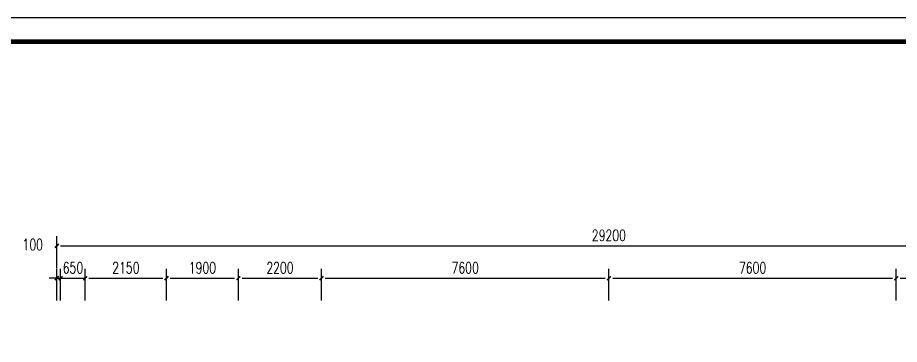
# Model space of a CAD drawing. Extents: x -1988865 to -1884162, y -260022 to -208037.
# Drawn here: x -1976892 to -1953573, y -230869 to -222226 of the extents above; entities that cross this region are included whole.
import ezdxf

# ---------------------------------------------------------------- set-up
doc = ezdxf.new("R2010")
doc.units = 0
doc.header["$LTSCALE"] = 1000
doc.header["$MEASUREMENT"] = 0
for name, color, linetype in [('hordor_标准图框', 7, 'Continuous'), ('PUB_DIM', 3, 'Continuous'), ('tk', 121, 'Continuous'), ('VHSoft_boundary', 7, 'Continuous')]:
    doc.layers.add(name, color=color, linetype=linetype)
doc.styles.add('_TCH_DIM_T3', font='SIMPLEX', dxfattribs={"width": 0.705882, "bigfont": 'GBCBIG'})
doc.dimstyles.new('_TCH_ARCH&&100', dxfattribs={"dimtxt": 297.5, "dimasz": 100, "dimexe": 250, "dimexo": 300, "dimgap": 126.25, "dimtad": 1, "dimdec": 0, "dimzin": 0, "dimdsep": 46, "dimtxsty": '_TCH_DIM_T3', "dimblk": '0912-_ArchTick', "dimcen": 0.09, "dimclrt": 7, "dimazin": 2, "dimtfac": 1, "dimtdec": 0, "dimtix": 1, "dimtmove": 2, "dimatfit": 3, "dimfxl": 1, "dimtolj": 1, "dimtzin": 0, "dimarcsym": 0})

# ---------------------------------------------------------------- blocks, each defined once
blk = doc.blocks.new('0912-0911-sdgrtyrty')
at = {"layer": 'hordor_标准图框'}
blk.add_line((-149343, -1380842), (270657, -1380842), dxfattribs=at)
at = {"layer": 'hordor_标准图框', "linetype": 'Continuous', "ltscale": 1.4, "const_width": 1000}
blk.add_lwpolyline([(-124343, -1386328), (-124343, -1672842), (265657, -1672842), (265657, -1385842), (-124842, -1385842)], dxfattribs=at)
at = {"layer": 'VHSoft_boundary'}
blk.add_lwpolyline([(-149343, -1380842), (270657, -1380842), (270657, -1677842), (-149343, -1677842)], close=True, dxfattribs=at)
blk = doc.blocks.new('0912-0911-vbmhf')
at = {"layer": 'tk', "color": 0, "xscale": 0.0999999971622562, "yscale": 0.0999999971622562, "zscale": 0.0999999971622562}
blk.add_blockref('0912-0911-sdgrtyrty', (102354, 264793), dxfattribs=at)
blk = doc.blocks.new('0912-_ArchTick')
at = {"color": 0, "linetype": 'ByBlock', "const_width": 0.4}
blk.add_lwpolyline([(-0.5, -0.5), (0.5, 0.5)], dxfattribs=at)
blk = doc.blocks.new('*D58')
at = {"layer": 'Defpoints', "color": 0, "transparency": 16777216}
for p in [(-1946655, -228261), (-1975855, -229155), (-1946655, -229155)]:
    blk.add_point(p, dxfattribs=at)
at = {"layer": 'PUB_DIM', "color": 0, "lineweight": -2, "transparency": 16777216}
for p, q in [((-1975855, -228855), (-1975855, -228011)), ((-1946655, -228855), (-1946655, -228011)), ((-1975755, -228261), (-1946755, -228261))]:
    blk.add_line(p, q, dxfattribs=at)
at = {"layer": 'PUB_DIM', "color": 0, "lineweight": -2, "transparency": 16777216, "xscale": 100, "yscale": 100, "zscale": 100, "rotation": 180}
blk.add_blockref('0912-_ArchTick', (-1975855, -228261), dxfattribs=at)
at = {"layer": 'PUB_DIM', "color": 0, "lineweight": -2, "transparency": 16777216, "xscale": 100, "yscale": 100, "zscale": 100}
blk.add_blockref('0912-_ArchTick', (-1946655, -228261), dxfattribs=at)
at = {"layer": 'PUB_DIM', "color": 7, "transparency": 16777216, "insert": (-1961255, -227986), "char_height": 297.5, "attachment_point": 5, "style": '_TCH_DIM_T3'}
blk.add_mtext('\\A1;29200', dxfattribs=at)
blk = doc.blocks.new('*D68')
at = {"layer": 'Defpoints', "color": 0, "transparency": 16777216}
for p in [(-1975755, -229119), (-1975855, -230012), (-1975755, -230012)]:
    blk.add_point(p, dxfattribs=at)
at = {"layer": 'PUB_DIM', "color": 0, "lineweight": -2, "transparency": 16777216}
for p, q in [((-1975855, -229712), (-1975855, -228869)), ((-1975755, -229712), (-1975755, -228869)), ((-1975955, -229119), (-1976055, -229119)), ((-1975855, -229119), (-1975755, -229119)), ((-1975655, -229119), (-1975555, -229119))]:
    blk.add_line(p, q, dxfattribs=at)
at = {"layer": 'PUB_DIM', "color": 0, "lineweight": -2, "transparency": 16777216, "xscale": 100, "yscale": 100, "zscale": 100}
blk.add_blockref('0912-_ArchTick', (-1975855, -229119), dxfattribs=at)
at = {"layer": 'PUB_DIM', "color": 0, "lineweight": -2, "transparency": 16777216, "xscale": 100, "yscale": 100, "zscale": 100, "rotation": 180}
blk.add_blockref('0912-_ArchTick', (-1975755, -229119), dxfattribs=at)
at = {"layer": 'PUB_DIM', "color": 7, "transparency": 16777216, "insert": (-1976491, -228230), "char_height": 297.5, "attachment_point": 5, "style": '_TCH_DIM_T3'}
blk.add_mtext('\\A1;100', dxfattribs=at)
blk = doc.blocks.new('*D69')
at = {"layer": 'Defpoints', "color": 0, "transparency": 16777216}
for p in [(-1975105, -229119), (-1975755, -230012), (-1975105, -230012)]:
    blk.add_point(p, dxfattribs=at)
at = {"layer": 'PUB_DIM', "color": 0, "lineweight": -2, "transparency": 16777216}
for p, q in [((-1975755, -229712), (-1975755, -228869)), ((-1975105, -229712), (-1975105, -228869)), ((-1975855, -229119), (-1975955, -229119)), ((-1975755, -229119), (-1975105, -229119)), ((-1975005, -229119), (-1974905, -229119))]:
    blk.add_line(p, q, dxfattribs=at)
at = {"layer": 'PUB_DIM', "color": 0, "lineweight": -2, "transparency": 16777216, "xscale": 100, "yscale": 100, "zscale": 100}
blk.add_blockref('0912-_ArchTick', (-1975755, -229119), dxfattribs=at)
at = {"layer": 'PUB_DIM', "color": 0, "lineweight": -2, "transparency": 16777216, "xscale": 100, "yscale": 100, "zscale": 100, "rotation": 180}
blk.add_blockref('0912-_ArchTick', (-1975105, -229119), dxfattribs=at)
at = {"layer": 'PUB_DIM', "color": 7, "transparency": 16777216, "insert": (-1975430, -228844), "char_height": 297.5, "attachment_point": 5, "style": '_TCH_DIM_T3'}
blk.add_mtext('\\A1;650', dxfattribs=at)
blk = doc.blocks.new('*D70')
at = {"layer": 'Defpoints', "color": 0, "transparency": 16777216}
for p in [(-1972955, -229119), (-1975105, -230012), (-1972955, -230012)]:
    blk.add_point(p, dxfattribs=at)
at = {"layer": 'PUB_DIM', "color": 0, "lineweight": -2, "transparency": 16777216}
for p, q in [((-1975105, -229712), (-1975105, -228869)), ((-1972955, -229712), (-1972955, -228869)), ((-1975005, -229119), (-1973055, -229119))]:
    blk.add_line(p, q, dxfattribs=at)
at = {"layer": 'PUB_DIM', "color": 0, "lineweight": -2, "transparency": 16777216, "xscale": 100, "yscale": 100, "zscale": 100, "rotation": 180}
blk.add_blockref('0912-_ArchTick', (-1975105, -229119), dxfattribs=at)
at = {"layer": 'PUB_DIM', "color": 0, "lineweight": -2, "transparency": 16777216, "xscale": 100, "yscale": 100, "zscale": 100}
blk.add_blockref('0912-_ArchTick', (-1972955, -229119), dxfattribs=at)
at = {"layer": 'PUB_DIM', "color": 7, "transparency": 16777216, "insert": (-1974030, -228844), "char_height": 297.5, "attachment_point": 5, "style": '_TCH_DIM_T3'}
blk.add_mtext('\\A1;2150', dxfattribs=at)
blk = doc.blocks.new('*D71')
at = {"layer": 'Defpoints', "color": 0, "transparency": 16777216}
for p in [(-1971055, -229119), (-1972955, -230012), (-1971055, -230012)]:
    blk.add_point(p, dxfattribs=at)
at = {"layer": 'PUB_DIM', "color": 0, "lineweight": -2, "transparency": 16777216}
for p, q in [((-1972955, -229712), (-1972955, -228869)), ((-1971055, -229712), (-1971055, -228869)), ((-1972855, -229119), (-1971155, -229119))]:
    blk.add_line(p, q, dxfattribs=at)
at = {"layer": 'PUB_DIM', "color": 0, "lineweight": -2, "transparency": 16777216, "xscale": 100, "yscale": 100, "zscale": 100, "rotation": 180}
blk.add_blockref('0912-_ArchTick', (-1972955, -229119), dxfattribs=at)
at = {"layer": 'PUB_DIM', "color": 0, "lineweight": -2, "transparency": 16777216, "xscale": 100, "yscale": 100, "zscale": 100}
blk.add_blockref('0912-_ArchTick', (-1971055, -229119), dxfattribs=at)
at = {"layer": 'PUB_DIM', "color": 7, "transparency": 16777216, "insert": (-1972005, -228844), "char_height": 297.5, "attachment_point": 5, "style": '_TCH_DIM_T3'}
blk.add_mtext('\\A1;1900', dxfattribs=at)
blk = doc.blocks.new('*D72')
at = {"layer": 'Defpoints', "color": 0, "transparency": 16777216}
for p in [(-1968855, -229119), (-1971055, -230012), (-1968855, -230012)]:
    blk.add_point(p, dxfattribs=at)
at = {"layer": 'PUB_DIM', "color": 0, "lineweight": -2, "transparency": 16777216}
for p, q in [((-1971055, -229712), (-1971055, -228869)), ((-1968855, -229712), (-1968855, -228869)), ((-1970955, -229119), (-1968955, -229119))]:
    blk.add_line(p, q, dxfattribs=at)
at = {"layer": 'PUB_DIM', "color": 0, "lineweight": -2, "transparency": 16777216, "xscale": 100, "yscale": 100, "zscale": 100, "rotation": 180}
blk.add_blockref('0912-_ArchTick', (-1971055, -229119), dxfattribs=at)
at = {"layer": 'PUB_DIM', "color": 0, "lineweight": -2, "transparency": 16777216, "xscale": 100, "yscale": 100, "zscale": 100}
blk.add_blockref('0912-_ArchTick', (-1968855, -229119), dxfattribs=at)
at = {"layer": 'PUB_DIM', "color": 7, "transparency": 16777216, "insert": (-1969955, -228844), "char_height": 297.5, "attachment_point": 5, "style": '_TCH_DIM_T3'}
blk.add_mtext('\\A1;2200', dxfattribs=at)
blk = doc.blocks.new('*D73')
at = {"layer": 'Defpoints', "color": 0, "transparency": 16777216}
for p in [(-1961255, -229119), (-1968855, -230012), (-1961255, -230012)]:
    blk.add_point(p, dxfattribs=at)
at = {"layer": 'PUB_DIM', "color": 0, "lineweight": -2, "transparency": 16777216}
for p, q in [((-1968855, -229712), (-1968855, -228869)), ((-1961255, -229712), (-1961255, -228869)), ((-1968755, -229119), (-1961355, -229119))]:
    blk.add_line(p, q, dxfattribs=at)
at = {"layer": 'PUB_DIM', "color": 0, "lineweight": -2, "transparency": 16777216, "xscale": 100, "yscale": 100, "zscale": 100, "rotation": 180}
blk.add_blockref('0912-_ArchTick', (-1968855, -229119), dxfattribs=at)
at = {"layer": 'PUB_DIM', "color": 0, "lineweight": -2, "transparency": 16777216, "xscale": 100, "yscale": 100, "zscale": 100}
blk.add_blockref('0912-_ArchTick', (-1961255, -229119), dxfattribs=at)
at = {"layer": 'PUB_DIM', "color": 7, "transparency": 16777216, "insert": (-1965055, -228844), "char_height": 297.5, "attachment_point": 5, "style": '_TCH_DIM_T3'}
blk.add_mtext('\\A1;7600', dxfattribs=at)
blk = doc.blocks.new('*D74')
at = {"layer": 'Defpoints', "color": 0, "transparency": 16777216}
for p in [(-1953655, -229119), (-1961255, -230012), (-1953655, -230012)]:
    blk.add_point(p, dxfattribs=at)
at = {"layer": 'PUB_DIM', "color": 0, "lineweight": -2, "transparency": 16777216}
for p, q in [((-1961255, -229712), (-1961255, -228869)), ((-1953655, -229712), (-1953655, -228869)), ((-1961155, -229119), (-1953755, -229119))]:
    blk.add_line(p, q, dxfattribs=at)
at = {"layer": 'PUB_DIM', "color": 0, "lineweight": -2, "transparency": 16777216, "xscale": 100, "yscale": 100, "zscale": 100, "rotation": 180}
blk.add_blockref('0912-_ArchTick', (-1961255, -229119), dxfattribs=at)
at = {"layer": 'PUB_DIM', "color": 0, "lineweight": -2, "transparency": 16777216, "xscale": 100, "yscale": 100, "zscale": 100}
blk.add_blockref('0912-_ArchTick', (-1953655, -229119), dxfattribs=at)
at = {"layer": 'PUB_DIM', "color": 7, "transparency": 16777216, "insert": (-1957455, -228844), "char_height": 297.5, "attachment_point": 5, "style": '_TCH_DIM_T3'}
blk.add_mtext('\\A1;7600', dxfattribs=at)
blk = doc.blocks.new('*D75')
at = {"layer": 'Defpoints', "color": 0, "transparency": 16777216}
for p in [(-1950655, -229119), (-1953655, -230012), (-1950655, -230012)]:
    blk.add_point(p, dxfattribs=at)
at = {"layer": 'PUB_DIM', "color": 0, "lineweight": -2, "transparency": 16777216}
for p, q in [((-1953655, -229712), (-1953655, -228869)), ((-1950655, -229712), (-1950655, -228869)), ((-1953555, -229119), (-1950755, -229119))]:
    blk.add_line(p, q, dxfattribs=at)
at = {"layer": 'PUB_DIM', "color": 0, "lineweight": -2, "transparency": 16777216, "xscale": 100, "yscale": 100, "zscale": 100, "rotation": 180}
blk.add_blockref('0912-_ArchTick', (-1953655, -229119), dxfattribs=at)
at = {"layer": 'PUB_DIM', "color": 0, "lineweight": -2, "transparency": 16777216, "xscale": 100, "yscale": 100, "zscale": 100}
blk.add_blockref('0912-_ArchTick', (-1950655, -229119), dxfattribs=at)
at = {"layer": 'PUB_DIM', "color": 7, "transparency": 16777216, "insert": (-1952155, -228844), "char_height": 297.5, "attachment_point": 5, "style": '_TCH_DIM_T3'}
blk.add_mtext('\\A1;3000', dxfattribs=at)

msp = doc.modelspace()

# ---------------------------------------------------------------- block references
at = {"xscale": 1.272593102947569, "yscale": 1.272593102947569, "zscale": 1.272593102947569}
msp.add_blockref('0912-0911-vbmhf', (-2100114.8, -383474.6), dxfattribs=at)

# ---------------------------------------------------------------- dimensions: what is measured, and where the dimension line sits
at = {"layer": 'PUB_DIM'}
for p1, p2, picture, middle in [((-1975855.2, -229154.7), (-1946655.2, -229154.7), '*D58', (-1961255.2, -227986.2)), ((-1975755.2, -230012.4), (-1975105.2, -230012.4), '*D69', (-1975430.2, -228843.8)), ((-1975105.2, -230012.4), (-1972955.2, -230012.4), '*D70', (-1974030.2, -228843.8)), ((-1972955.2, -230012.4), (-1971055.2, -230012.4), '*D71', (-1972005.2, -228843.8)), ((-1971055.2, -230012.4), (-1968855.2, -230012.4), '*D72', (-1969955.2, -228843.8)), ((-1968855.2, -230012.4), (-1961255.2, -230012.4), '*D73', (-1965055.2, -228843.8)), ((-1961255.2, -230012.4), (-1953655.2, -230012.4), '*D74', (-1957455.2, -228843.8)), ((-1953655.2, -230012.4), (-1950655.2, -230012.4), '*D75', (-1952155.2, -228843.8))]:
    dim = msp.add_aligned_dim(p1=p1, p2=p2, distance=893.5, dimstyle='_TCH_ARCH&&100', dxfattribs=at)
    dim.commit()
    dim.dimension.update_dxf_attribs({"geometry": picture, "text_midpoint": middle})
dim = msp.add_linear_dim(base=(-1975755.2, -229118.8), p1=(-1975855.2, -230012.4), p2=(-1975755.2, -230012.4), angle=0, dimstyle='_TCH_ARCH&&100', dxfattribs=at)
dim.commit()
dim.dimension.update_dxf_attribs({"geometry": '*D68', "text_midpoint": (-1976491, -228229.6), "dimtype": 129})

doc.saveas('drawing.dxf')
